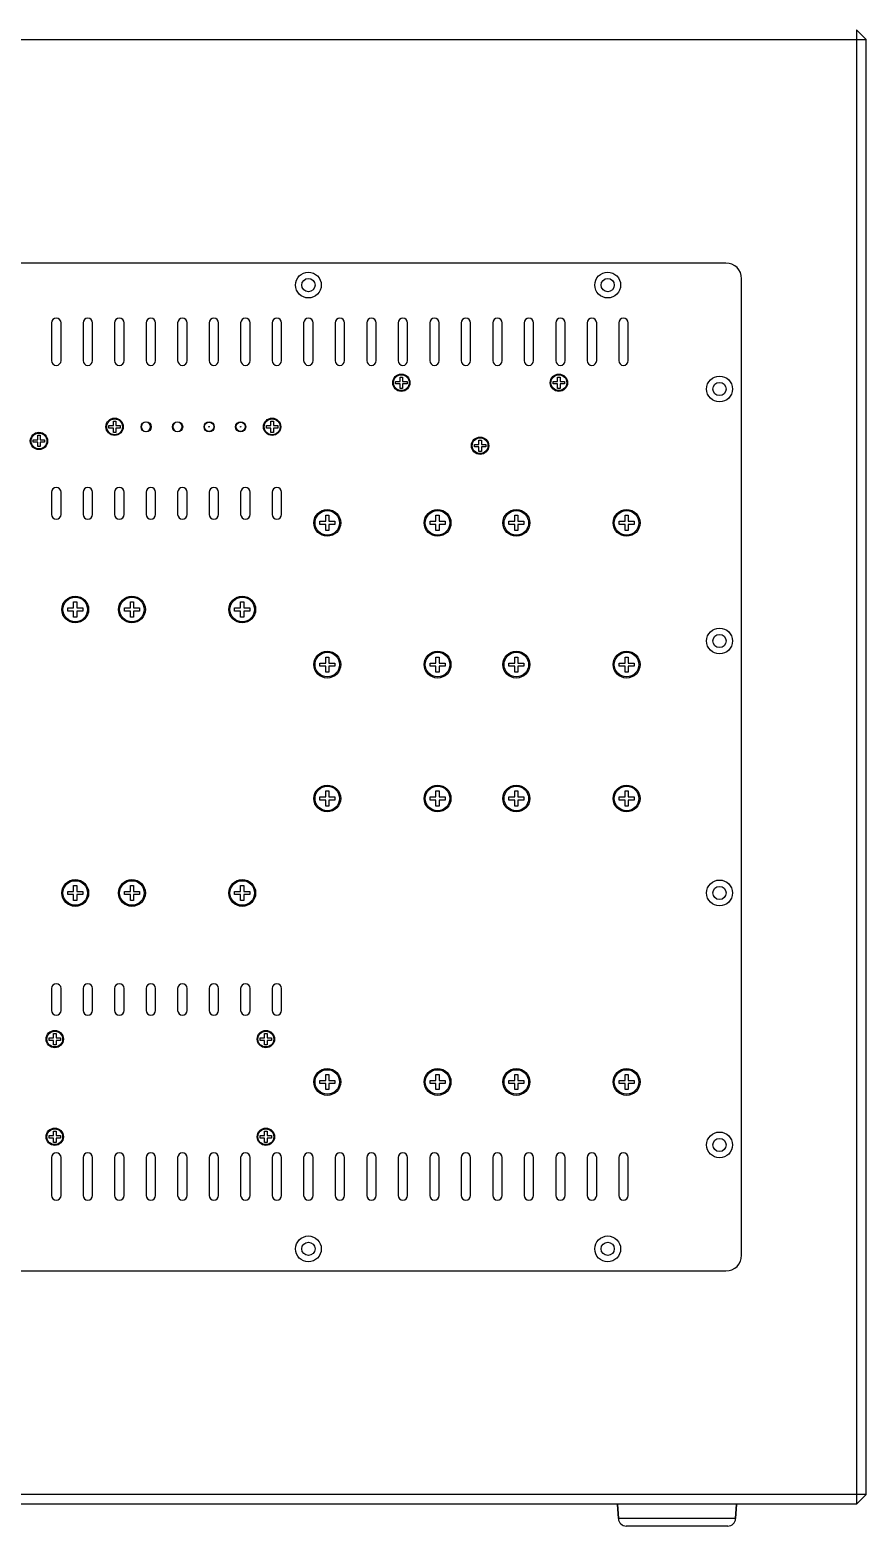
# Model space of a CAD drawing. Header units: millimetres. Extents: x 208114 to 212367, y 170574 to 176275.
# Drawn here: x 210604.9 to 210870.3, y 173258.8 to 173733.8 of the extents above; entities that cross this region are included whole.
import ezdxf

# ---------------------------------------------------------------- set-up
doc = ezdxf.new("R2010")
doc.units = ezdxf.units.MM
doc.header["$LTSCALE"] = 10

# ---------------------------------------------------------------- blocks, each defined once
blk = doc.blocks.new('A$C43616FE1')
for p, q in [((648.98, -301.19), (193.98, -301.19)), ((653.98, -616.19), (653.98, -306.19)), ((434.98, -320.19), (434.98, -332.19)), ((437.98, -332.19), (437.98, -320.19)), ((444.98, -320.19), (444.98, -332.19)), ((447.98, -332.19), (447.98, -320.19)), ((454.98, -320.19), (454.98, -332.19)), ((457.98, -332.19), (457.98, -320.19)), ((464.98, -320.19), (464.98, -332.19)), ((467.98, -332.19), (467.98, -320.19)), ((474.98, -320.19), (474.98, -332.19)), ((477.98, -332.19), (477.98, -320.19)), ((484.98, -320.19), (484.98, -332.19)), ((487.98, -332.19), (487.98, -320.19)), ((494.98, -320.19), (494.98, -332.19)), ((497.98, -332.19), (497.98, -320.19)), ((504.98, -320.19), (504.98, -332.19)), ((507.98, -332.19), (507.98, -320.19)), ((514.98, -320.19), (514.98, -332.19)), ((517.98, -332.19), (517.98, -320.19)), ((524.98, -320.19), (524.98, -332.19)), ((527.98, -332.19), (527.98, -320.19)), ((534.98, -320.19), (534.98, -332.19)), ((537.98, -332.19), (537.98, -320.19)), ((544.98, -320.19), (544.98, -332.19)), ((547.98, -332.19), (547.98, -320.19)), ((554.98, -320.19), (554.98, -332.19)), ((557.98, -332.19), (557.98, -320.19)), ((564.98, -320.19), (564.98, -332.19)), ((567.98, -332.19), (567.98, -320.19)), ((574.98, -320.19), (574.98, -332.19)), ((577.98, -332.19), (577.98, -320.19)), ((584.98, -320.19), (584.98, -332.19)), ((587.98, -332.19), (587.98, -320.19)), ((594.98, -320.19), (594.98, -332.19)), ((597.98, -332.19), (597.98, -320.19)), ((604.98, -320.19), (604.98, -332.19)), ((607.98, -332.19), (607.98, -320.19)), ((614.98, -320.19), (614.98, -332.19)), ((617.98, -332.19), (617.98, -320.19)), ((544.18, -339.59), (544.18, -338.79)), ((544.18, -338.79), (545.58, -338.79)), ((545.58, -339.59), (544.18, -339.59)), ((545.58, -338.79), (545.58, -337.39)), ((545.58, -337.39), (546.38, -337.39)), ((545.58, -340.99), (545.58, -339.59)), ((546.38, -340.99), (545.58, -340.99)), ((546.38, -337.39), (546.38, -338.79)), ((546.38, -338.79), (547.78, -338.79)), ((546.38, -339.59), (546.38, -340.99)), ((547.78, -339.59), (546.38, -339.59)), ((547.78, -338.79), (547.78, -339.59)), ((594.18, -338.79), (595.58, -338.79)), ((594.18, -339.59), (594.18, -338.79)), ((595.58, -339.59), (594.18, -339.59)), ((595.58, -337.39), (596.38, -337.39)), ((595.58, -338.79), (595.58, -337.39)), ((595.58, -340.99), (595.58, -339.59)), ((596.38, -340.99), (595.58, -340.99)), ((596.38, -337.39), (596.38, -338.79)), ((596.38, -338.79), (597.78, -338.79)), ((597.78, -339.59), (596.38, -339.59)), ((596.38, -339.59), (596.38, -340.99)), ((597.78, -338.79), (597.78, -339.59)), ((454.58, -352.79), (454.58, -351.39)), ((454.58, -351.39), (455.38, -351.39)), ((455.38, -351.39), (455.38, -352.79)), ((504.58, -352.79), (504.58, -351.39)), ((504.58, -351.39), (505.38, -351.39)), ((505.38, -351.39), (505.38, -352.79)), ((430.58, -357.29), (430.58, -355.89)), ((430.58, -355.89), (431.38, -355.89)), ((431.38, -355.89), (431.38, -357.29)), ((453.18, -353.59), (453.18, -352.79)), ((453.18, -352.79), (454.58, -352.79)), ((454.58, -353.59), (453.18, -353.59)), ((454.58, -354.99), (454.58, -353.59)), ((455.38, -354.99), (454.58, -354.99)), ((455.38, -352.79), (456.78, -352.79)), ((455.38, -353.59), (455.38, -354.99)), ((456.78, -353.59), (455.38, -353.59)), ((456.78, -352.79), (456.78, -353.59)), ((503.18, -353.59), (503.18, -352.79)), ((503.18, -352.79), (504.58, -352.79)), ((504.58, -353.59), (503.18, -353.59)), ((504.58, -354.99), (504.58, -353.59)), ((505.38, -354.99), (504.58, -354.99)), ((505.38, -352.79), (506.78, -352.79)), ((505.38, -353.59), (505.38, -354.99)), ((506.78, -353.59), (505.38, -353.59)), ((506.78, -352.79), (506.78, -353.59)), ((429.18, -358.09), (429.18, -357.29)), ((429.18, -357.29), (430.58, -357.29)), ((430.58, -358.09), (429.18, -358.09)), ((430.58, -359.49), (430.58, -358.09)), ((431.38, -359.49), (430.58, -359.49)), ((431.38, -357.29), (432.78, -357.29)), ((431.38, -358.09), (431.38, -359.49)), ((432.78, -358.09), (431.38, -358.09)), ((432.78, -357.29), (432.78, -358.09)), ((569.18, -358.79), (570.58, -358.79)), ((569.18, -359.59), (569.18, -358.79)), ((570.58, -359.59), (569.18, -359.59)), ((570.58, -357.39), (571.38, -357.39)), ((570.58, -358.79), (570.58, -357.39)), ((570.58, -360.99), (570.58, -359.59)), ((571.38, -360.99), (570.58, -360.99)), ((571.38, -357.39), (571.38, -358.79)), ((571.38, -358.79), (572.78, -358.79)), ((572.78, -359.59), (571.38, -359.59)), ((571.38, -359.59), (571.38, -360.99)), ((572.78, -358.79), (572.78, -359.59)), ((434.98, -373.99), (434.98, -380.99)), ((437.98, -380.99), (437.98, -373.99)), ((444.98, -373.99), (444.98, -380.99)), ((447.98, -380.99), (447.98, -373.99)), ((454.98, -373.99), (454.98, -380.99)), ((457.98, -380.99), (457.98, -373.99)), ((464.98, -373.99), (464.98, -380.99)), ((467.98, -380.99), (467.98, -373.99)), ((474.98, -373.99), (474.98, -380.99)), ((477.98, -380.99), (477.98, -373.99)), ((484.98, -373.99), (484.98, -380.99)), ((487.98, -380.99), (487.98, -373.99)), ((494.98, -373.99), (494.98, -380.99)), ((497.98, -380.99), (497.98, -373.99)), ((504.98, -373.99), (504.98, -380.99)), ((507.98, -380.99), (507.98, -373.99)), ((520.08, -383.19), (521.98, -383.19)), ((520.08, -384.19), (520.08, -383.19)), ((521.98, -384.19), (520.08, -384.19)), ((521.98, -381.29), (522.98, -381.29)), ((521.98, -383.19), (521.98, -381.29)), ((521.98, -386.09), (521.98, -384.19)), ((522.98, -381.29), (522.98, -383.19)), ((522.98, -383.19), (524.88, -383.19)), ((524.88, -384.19), (522.98, -384.19)), ((522.98, -384.19), (522.98, -386.09)), ((524.88, -383.19), (524.88, -384.19)), ((555.08, -383.19), (556.98, -383.19)), ((555.08, -384.19), (555.08, -383.19)), ((556.98, -384.19), (555.08, -384.19)), ((556.98, -381.29), (557.98, -381.29)), ((556.98, -383.19), (556.98, -381.29)), ((556.98, -386.09), (556.98, -384.19)), ((557.98, -381.29), (557.98, -383.19)), ((557.98, -383.19), (559.88, -383.19)), ((559.88, -384.19), (557.98, -384.19)), ((557.98, -384.19), (557.98, -386.09)), ((559.88, -383.19), (559.88, -384.19)), ((580.08, -383.19), (581.98, -383.19)), ((580.08, -384.19), (580.08, -383.19)), ((581.98, -384.19), (580.08, -384.19)), ((581.98, -381.29), (582.98, -381.29)), ((581.98, -383.19), (581.98, -381.29)), ((581.98, -386.09), (581.98, -384.19)), ((582.98, -381.29), (582.98, -383.19)), ((582.98, -383.19), (584.88, -383.19)), ((584.88, -384.19), (582.98, -384.19)), ((582.98, -384.19), (582.98, -386.09)), ((584.88, -383.19), (584.88, -384.19)), ((615.08, -383.19), (616.98, -383.19)), ((615.08, -384.19), (615.08, -383.19)), ((616.98, -384.19), (615.08, -384.19)), ((616.98, -381.29), (617.98, -381.29)), ((616.98, -383.19), (616.98, -381.29)), ((616.98, -386.09), (616.98, -384.19)), ((617.98, -381.29), (617.98, -383.19)), ((617.98, -383.19), (619.88, -383.19)), ((619.88, -384.19), (617.98, -384.19)), ((617.98, -384.19), (617.98, -386.09)), ((619.88, -383.19), (619.88, -384.19)), ((522.98, -386.09), (521.98, -386.09)), ((557.98, -386.09), (556.98, -386.09)), ((582.98, -386.09), (581.98, -386.09)), ((617.98, -386.09), (616.98, -386.09)), ((440.08, -411.69), (440.08, -410.69)), ((440.08, -410.69), (441.98, -410.69)), ((441.98, -411.69), (440.08, -411.69)), ((441.98, -410.69), (441.98, -408.79)), ((441.98, -408.79), (442.98, -408.79)), ((441.98, -413.59), (441.98, -411.69)), ((442.98, -408.79), (442.98, -410.69)), ((442.98, -410.69), (444.88, -410.69)), ((442.98, -411.69), (442.98, -413.59)), ((444.88, -411.69), (442.98, -411.69)), ((444.88, -410.69), (444.88, -411.69)), ((458.08, -411.69), (458.08, -410.69)), ((458.08, -410.69), (459.98, -410.69)), ((459.98, -411.69), (458.08, -411.69)), ((459.98, -410.69), (459.98, -408.79)), ((459.98, -408.79), (460.98, -408.79)), ((459.98, -413.59), (459.98, -411.69)), ((460.98, -408.79), (460.98, -410.69)), ((460.98, -410.69), (462.88, -410.69)), ((460.98, -411.69), (460.98, -413.59)), ((462.88, -411.69), (460.98, -411.69)), ((462.88, -410.69), (462.88, -411.69)), ((493.08, -410.69), (494.98, -410.69)), ((493.08, -411.69), (493.08, -410.69)), ((494.98, -411.69), (493.08, -411.69)), ((494.98, -408.79), (495.98, -408.79)), ((494.98, -410.69), (494.98, -408.79)), ((494.98, -413.59), (494.98, -411.69)), ((495.98, -408.79), (495.98, -410.69)), ((495.98, -410.69), (497.88, -410.69)), ((497.88, -411.69), (495.98, -411.69)), ((495.98, -411.69), (495.98, -413.59)), ((497.88, -410.69), (497.88, -411.69)), ((442.98, -413.59), (441.98, -413.59)), ((460.98, -413.59), (459.98, -413.59)), ((495.98, -413.59), (494.98, -413.59)), ((521.98, -426.29), (522.98, -426.29)), ((521.98, -428.19), (521.98, -426.29)), ((522.98, -426.29), (522.98, -428.19)), ((556.98, -426.29), (557.98, -426.29)), ((556.98, -428.19), (556.98, -426.29)), ((557.98, -426.29), (557.98, -428.19)), ((581.98, -426.29), (582.98, -426.29)), ((581.98, -428.19), (581.98, -426.29)), ((582.98, -426.29), (582.98, -428.19)), ((616.98, -426.29), (617.98, -426.29)), ((616.98, -428.19), (616.98, -426.29)), ((617.98, -426.29), (617.98, -428.19)), ((520.08, -428.19), (521.98, -428.19)), ((520.08, -429.19), (520.08, -428.19)), ((521.98, -429.19), (520.08, -429.19)), ((521.98, -431.09), (521.98, -429.19)), ((522.98, -431.09), (521.98, -431.09)), ((522.98, -428.19), (524.88, -428.19)), ((524.88, -429.19), (522.98, -429.19)), ((522.98, -429.19), (522.98, -431.09)), ((524.88, -428.19), (524.88, -429.19)), ((555.08, -428.19), (556.98, -428.19)), ((555.08, -429.19), (555.08, -428.19)), ((556.98, -429.19), (555.08, -429.19)), ((556.98, -431.09), (556.98, -429.19)), ((557.98, -431.09), (556.98, -431.09)), ((557.98, -428.19), (559.88, -428.19)), ((559.88, -429.19), (557.98, -429.19)), ((557.98, -429.19), (557.98, -431.09)), ((559.88, -428.19), (559.88, -429.19)), ((580.08, -428.19), (581.98, -428.19)), ((580.08, -429.19), (580.08, -428.19)), ((581.98, -429.19), (580.08, -429.19)), ((581.98, -431.09), (581.98, -429.19)), ((582.98, -431.09), (581.98, -431.09)), ((582.98, -428.19), (584.88, -428.19)), ((584.88, -429.19), (582.98, -429.19)), ((582.98, -429.19), (582.98, -431.09)), ((584.88, -428.19), (584.88, -429.19)), ((615.08, -428.19), (616.98, -428.19)), ((615.08, -429.19), (615.08, -428.19)), ((616.98, -429.19), (615.08, -429.19)), ((616.98, -431.09), (616.98, -429.19)), ((617.98, -431.09), (616.98, -431.09)), ((617.98, -428.19), (619.88, -428.19)), ((619.88, -429.19), (617.98, -429.19)), ((617.98, -429.19), (617.98, -431.09)), ((619.88, -428.19), (619.88, -429.19)), ((521.98, -468.79), (522.98, -468.79)), ((521.98, -470.69), (521.98, -468.79)), ((522.98, -468.79), (522.98, -470.69)), ((556.98, -468.79), (557.98, -468.79)), ((556.98, -470.69), (556.98, -468.79)), ((557.98, -468.79), (557.98, -470.69)), ((581.98, -468.79), (582.98, -468.79)), ((581.98, -470.69), (581.98, -468.79)), ((582.98, -468.79), (582.98, -470.69)), ((616.98, -468.79), (617.98, -468.79)), ((616.98, -470.69), (616.98, -468.79)), ((617.98, -468.79), (617.98, -470.69)), ((520.08, -470.69), (521.98, -470.69)), ((520.08, -471.69), (520.08, -470.69)), ((521.98, -471.69), (520.08, -471.69)), ((521.98, -473.59), (521.98, -471.69)), ((522.98, -473.59), (521.98, -473.59)), ((522.98, -470.69), (524.88, -470.69)), ((524.88, -471.69), (522.98, -471.69)), ((522.98, -471.69), (522.98, -473.59)), ((524.88, -470.69), (524.88, -471.69)), ((555.08, -470.69), (556.98, -470.69)), ((555.08, -471.69), (555.08, -470.69)), ((556.98, -471.69), (555.08, -471.69)), ((556.98, -473.59), (556.98, -471.69)), ((557.98, -473.59), (556.98, -473.59)), ((557.98, -470.69), (559.88, -470.69)), ((559.88, -471.69), (557.98, -471.69)), ((557.98, -471.69), (557.98, -473.59)), ((559.88, -470.69), (559.88, -471.69)), ((580.08, -470.69), (581.98, -470.69)), ((580.08, -471.69), (580.08, -470.69)), ((581.98, -471.69), (580.08, -471.69)), ((581.98, -473.59), (581.98, -471.69)), ((582.98, -473.59), (581.98, -473.59)), ((582.98, -470.69), (584.88, -470.69)), ((584.88, -471.69), (582.98, -471.69)), ((582.98, -471.69), (582.98, -473.59)), ((584.88, -470.69), (584.88, -471.69)), ((615.08, -470.69), (616.98, -470.69)), ((615.08, -471.69), (615.08, -470.69)), ((616.98, -471.69), (615.08, -471.69)), ((616.98, -473.59), (616.98, -471.69)), ((617.98, -473.59), (616.98, -473.59)), ((617.98, -470.69), (619.88, -470.69)), ((619.88, -471.69), (617.98, -471.69)), ((617.98, -471.69), (617.98, -473.59)), ((619.88, -470.69), (619.88, -471.69)), ((440.08, -500.69), (441.98, -500.69)), ((440.08, -501.69), (440.08, -500.69)), ((441.98, -501.69), (440.08, -501.69)), ((441.98, -498.79), (442.98, -498.79)), ((441.98, -500.69), (441.98, -498.79)), ((441.98, -503.59), (441.98, -501.69)), ((442.98, -498.79), (442.98, -500.69)), ((442.98, -500.69), (444.88, -500.69)), ((444.88, -501.69), (442.98, -501.69)), ((442.98, -501.69), (442.98, -503.59)), ((444.88, -500.69), (444.88, -501.69)), ((458.08, -500.69), (459.98, -500.69)), ((458.08, -501.69), (458.08, -500.69)), ((459.98, -501.69), (458.08, -501.69)), ((459.98, -498.79), (460.98, -498.79)), ((459.98, -500.69), (459.98, -498.79)), ((459.98, -503.59), (459.98, -501.69)), ((460.98, -498.79), (460.98, -500.69)), ((460.98, -500.69), (462.88, -500.69)), ((462.88, -501.69), (460.98, -501.69)), ((460.98, -501.69), (460.98, -503.59)), ((462.88, -500.69), (462.88, -501.69)), ((493.08, -500.69), (494.98, -500.69)), ((493.08, -501.69), (493.08, -500.69)), ((494.98, -501.69), (493.08, -501.69)), ((494.98, -498.79), (495.98, -498.79)), ((494.98, -500.69), (494.98, -498.79)), ((494.98, -503.59), (494.98, -501.69)), ((495.98, -498.79), (495.98, -500.69)), ((495.98, -500.69), (497.88, -500.69)), ((497.88, -501.69), (495.98, -501.69)), ((495.98, -501.69), (495.98, -503.59)), ((497.88, -500.69), (497.88, -501.69)), ((442.98, -503.59), (441.98, -503.59)), ((460.98, -503.59), (459.98, -503.59)), ((495.98, -503.59), (494.98, -503.59)), ((434.98, -531.49), (434.98, -538.49)), ((437.98, -538.49), (437.98, -531.49)), ((444.98, -531.49), (444.98, -538.49)), ((447.98, -538.49), (447.98, -531.49)), ((454.98, -531.49), (454.98, -538.49)), ((457.98, -538.49), (457.98, -531.49)), ((464.98, -531.49), (464.98, -538.49)), ((467.98, -538.49), (467.98, -531.49)), ((474.98, -531.49), (474.98, -538.49)), ((477.98, -538.49), (477.98, -531.49)), ((484.98, -531.49), (484.98, -538.49)), ((487.98, -538.49), (487.98, -531.49)), ((494.98, -531.49), (494.98, -538.49)), ((497.98, -538.49), (497.98, -531.49)), ((504.98, -531.49), (504.98, -538.49)), ((507.98, -538.49), (507.98, -531.49)), ((435.58, -545.79), (436.38, -545.79)), ((435.58, -547.19), (435.58, -545.79)), ((436.38, -545.79), (436.38, -547.19)), ((502.58, -545.79), (503.38, -545.79)), ((502.58, -547.19), (502.58, -545.79)), ((503.38, -545.79), (503.38, -547.19)), ((434.18, -547.19), (435.58, -547.19)), ((434.18, -547.99), (434.18, -547.19)), ((435.58, -547.99), (434.18, -547.99)), ((435.58, -549.39), (435.58, -547.99)), ((436.38, -549.39), (435.58, -549.39)), ((436.38, -547.19), (437.78, -547.19)), ((437.78, -547.99), (436.38, -547.99)), ((436.38, -547.99), (436.38, -549.39)), ((437.78, -547.19), (437.78, -547.99)), ((501.18, -547.19), (502.58, -547.19)), ((501.18, -547.99), (501.18, -547.19)), ((502.58, -547.99), (501.18, -547.99)), ((502.58, -549.39), (502.58, -547.99)), ((503.38, -549.39), (502.58, -549.39)), ((503.38, -547.19), (504.78, -547.19)), ((504.78, -547.99), (503.38, -547.99)), ((503.38, -547.99), (503.38, -549.39)), ((504.78, -547.19), (504.78, -547.99)), ((521.98, -558.79), (522.98, -558.79)), ((521.98, -560.69), (521.98, -558.79)), ((522.98, -558.79), (522.98, -560.69)), ((556.98, -558.79), (557.98, -558.79)), ((556.98, -560.69), (556.98, -558.79)), ((557.98, -558.79), (557.98, -560.69)), ((581.98, -558.79), (582.98, -558.79)), ((581.98, -560.69), (581.98, -558.79)), ((582.98, -558.79), (582.98, -560.69)), ((616.98, -558.79), (617.98, -558.79)), ((616.98, -560.69), (616.98, -558.79)), ((617.98, -558.79), (617.98, -560.69)), ((520.08, -560.69), (521.98, -560.69)), ((520.08, -561.69), (520.08, -560.69)), ((521.98, -561.69), (520.08, -561.69)), ((521.98, -563.59), (521.98, -561.69)), ((522.98, -563.59), (521.98, -563.59)), ((522.98, -560.69), (524.88, -560.69)), ((524.88, -561.69), (522.98, -561.69)), ((522.98, -561.69), (522.98, -563.59)), ((524.88, -560.69), (524.88, -561.69)), ((555.08, -560.69), (556.98, -560.69)), ((555.08, -561.69), (555.08, -560.69)), ((556.98, -561.69), (555.08, -561.69)), ((556.98, -563.59), (556.98, -561.69)), ((557.98, -563.59), (556.98, -563.59)), ((557.98, -560.69), (559.88, -560.69)), ((559.88, -561.69), (557.98, -561.69)), ((557.98, -561.69), (557.98, -563.59)), ((559.88, -560.69), (559.88, -561.69)), ((580.08, -560.69), (581.98, -560.69)), ((580.08, -561.69), (580.08, -560.69)), ((581.98, -561.69), (580.08, -561.69)), ((581.98, -563.59), (581.98, -561.69)), ((582.98, -563.59), (581.98, -563.59)), ((582.98, -560.69), (584.88, -560.69)), ((584.88, -561.69), (582.98, -561.69)), ((582.98, -561.69), (582.98, -563.59)), ((584.88, -560.69), (584.88, -561.69)), ((615.08, -560.69), (616.98, -560.69)), ((615.08, -561.69), (615.08, -560.69)), ((616.98, -561.69), (615.08, -561.69)), ((616.98, -563.59), (616.98, -561.69)), ((617.98, -563.59), (616.98, -563.59)), ((617.98, -560.69), (619.88, -560.69)), ((619.88, -561.69), (617.98, -561.69)), ((617.98, -561.69), (617.98, -563.59)), ((619.88, -560.69), (619.88, -561.69)), ((434.18, -578.19), (435.58, -578.19)), ((434.18, -578.99), (434.18, -578.19)), ((435.58, -578.99), (434.18, -578.99)), ((435.58, -576.79), (436.38, -576.79)), ((435.58, -578.19), (435.58, -576.79)), ((435.58, -580.39), (435.58, -578.99)), ((436.38, -576.79), (436.38, -578.19)), ((436.38, -578.19), (437.78, -578.19)), ((437.78, -578.99), (436.38, -578.99)), ((436.38, -578.99), (436.38, -580.39)), ((437.78, -578.19), (437.78, -578.99)), ((501.18, -578.19), (502.58, -578.19)), ((501.18, -578.99), (501.18, -578.19)), ((502.58, -578.99), (501.18, -578.99)), ((502.58, -576.79), (503.38, -576.79)), ((502.58, -578.19), (502.58, -576.79)), ((502.58, -580.39), (502.58, -578.99)), ((503.38, -576.79), (503.38, -578.19)), ((503.38, -578.19), (504.78, -578.19)), ((504.78, -578.99), (503.38, -578.99)), ((503.38, -578.99), (503.38, -580.39)), ((504.78, -578.19), (504.78, -578.99)), ((436.38, -580.39), (435.58, -580.39)), ((503.38, -580.39), (502.58, -580.39)), ((434.98, -585.19), (434.98, -597.19)), ((437.98, -597.19), (437.98, -585.19)), ((444.98, -585.19), (444.98, -597.19)), ((447.98, -597.19), (447.98, -585.19)), ((454.98, -585.19), (454.98, -597.19)), ((457.98, -597.19), (457.98, -585.19)), ((464.98, -585.19), (464.98, -597.19)), ((467.98, -597.19), (467.98, -585.19)), ((474.98, -585.19), (474.98, -597.19)), ((477.98, -597.19), (477.98, -585.19)), ((484.98, -585.19), (484.98, -597.19)), ((487.98, -597.19), (487.98, -585.19)), ((494.98, -585.19), (494.98, -597.19)), ((497.98, -597.19), (497.98, -585.19)), ((504.98, -585.19), (504.98, -597.19)), ((507.98, -597.19), (507.98, -585.19)), ((514.98, -585.19), (514.98, -597.19)), ((517.98, -597.19), (517.98, -585.19)), ((524.98, -585.19), (524.98, -597.19)), ((527.98, -597.19), (527.98, -585.19)), ((534.98, -585.19), (534.98, -597.19)), ((537.98, -597.19), (537.98, -585.19)), ((544.98, -585.19), (544.98, -597.19)), ((547.98, -597.19), (547.98, -585.19)), ((554.98, -585.19), (554.98, -597.19)), ((557.98, -597.19), (557.98, -585.19)), ((564.98, -585.19), (564.98, -597.19)), ((567.98, -597.19), (567.98, -585.19)), ((574.98, -585.19), (574.98, -597.19)), ((577.98, -597.19), (577.98, -585.19)), ((584.98, -585.19), (584.98, -597.19)), ((587.98, -597.19), (587.98, -585.19)), ((594.98, -585.19), (594.98, -597.19)), ((597.98, -597.19), (597.98, -585.19)), ((604.98, -585.19), (604.98, -597.19)), ((607.98, -597.19), (607.98, -585.19)), ((614.98, -585.19), (614.98, -597.19)), ((617.98, -597.19), (617.98, -585.19)), ((193.98, -621.19), (648.98, -621.19))]:
    blk.add_line(p, q)
for centre, radius in [((516.48, -308.19), 4.1), ((516.48, -308.19), 2.1), ((611.48, -308.19), 4.1), ((611.48, -308.19), 2.1), ((545.98, -339.19), 2.75), ((545.98, -339.19), 2.5), ((595.98, -339.19), 2.75), ((595.98, -339.19), 2.5), ((646.98, -341.19), 4.1), ((646.98, -341.19), 2.1), ((454.98, -353.19), 2.75), ((454.98, -353.19), 2.5), ((504.98, -353.19), 2.75), ((504.98, -353.19), 2.5), ((430.98, -357.69), 2.75), ((430.98, -357.69), 2.5), ((464.98, -353.19), 1.6), ((474.98, -353.19), 1.6), ((484.98, -353.19), 1.6), ((484.98, -353.19), 1.48), ((484.98, -353.19), 0.075), ((494.98, -353.19), 1.6), ((494.98, -353.19), 1.48), ((494.98, -353.19), 0.075), ((570.98, -359.19), 2.75), ((570.98, -359.19), 2.5), ((522.48, -383.69), 4.25), ((522.48, -383.69), 3.9), ((557.48, -383.69), 4.25), ((557.48, -383.69), 3.9), ((582.48, -383.69), 4.25), ((582.48, -383.69), 3.9), ((617.48, -383.69), 4.25), ((617.48, -383.69), 3.9), ((442.48, -411.19), 4.25), ((442.48, -411.19), 3.9), ((460.48, -411.19), 4.25), ((460.48, -411.19), 3.9), ((495.48, -411.19), 4.25), ((495.48, -411.19), 3.9), ((646.98, -421.19), 4.1), ((646.98, -421.19), 2.1), ((522.48, -428.69), 4.25), ((522.48, -428.69), 3.9), ((557.48, -428.69), 4.25), ((557.48, -428.69), 3.9), ((582.48, -428.69), 4.25), ((582.48, -428.69), 3.9), ((617.48, -428.69), 4.25), ((617.48, -428.69), 3.9), ((522.48, -471.19), 4.25), ((522.48, -471.19), 3.9), ((557.48, -471.19), 4.25), ((557.48, -471.19), 3.9), ((582.48, -471.19), 4.25), ((582.48, -471.19), 3.9), ((617.48, -471.19), 4.25), ((617.48, -471.19), 3.9), ((442.48, -501.19), 4.25), ((442.48, -501.19), 3.9), ((460.48, -501.19), 4.25), ((460.48, -501.19), 3.9), ((495.48, -501.19), 4.25), ((495.48, -501.19), 3.9), ((646.98, -501.19), 4.1), ((646.98, -501.19), 2.1), ((435.98, -547.59), 2.75), ((435.98, -547.59), 2.5), ((502.98, -547.59), 2.75), ((502.98, -547.59), 2.5), ((522.48, -561.19), 4.25), ((522.48, -561.19), 3.9), ((557.48, -561.19), 4.25), ((557.48, -561.19), 3.9), ((582.48, -561.19), 4.25), ((582.48, -561.19), 3.9), ((617.48, -561.19), 4.25), ((617.48, -561.19), 3.9), ((435.98, -578.59), 2.75), ((435.98, -578.59), 2.5), ((502.98, -578.59), 2.75), ((502.98, -578.59), 2.5), ((646.98, -581.19), 4.1), ((646.98, -581.19), 2.1), ((516.48, -614.19), 4.1), ((516.48, -614.19), 2.1), ((611.48, -614.19), 4.1), ((611.48, -614.19), 2.1)]:
    blk.add_circle(centre, radius)
for centre, radius, start, end in [((648.98, -306.19), 5, 0, 90), ((436.48, -320.19), 1.5, 0, 180), ((446.48, -320.19), 1.5, 0, 180), ((456.48, -320.19), 1.5, 0, 180), ((466.48, -320.19), 1.5, 0, 180), ((476.48, -320.19), 1.5, 0, 180), ((486.48, -320.19), 1.5, 0, 180), ((496.48, -320.19), 1.5, 0, 180), ((506.48, -320.19), 1.5, 0, 180), ((516.48, -320.19), 1.5, 0, 180), ((526.48, -320.19), 1.5, 0, 180), ((536.48, -320.19), 1.5, 0, 180), ((546.48, -320.19), 1.5, 0, 180), ((556.48, -320.19), 1.5, 0, 180), ((566.48, -320.19), 1.5, 0, 180), ((576.48, -320.19), 1.5, 0, 180), ((586.48, -320.19), 1.5, 0, 180), ((596.48, -320.19), 1.5, 0, 180), ((606.48, -320.19), 1.5, 0, 180), ((616.48, -320.19), 1.5, 0, 180), ((436.48, -332.19), 1.5, 180, 0), ((446.48, -332.19), 1.5, 180, 0), ((456.48, -332.19), 1.5, 180, 0), ((466.48, -332.19), 1.5, 180, 0), ((476.48, -332.19), 1.5, 180, 0), ((486.48, -332.19), 1.5, 180, 0), ((496.48, -332.19), 1.5, 180, 0), ((506.48, -332.19), 1.5, 180, 0), ((516.48, -332.19), 1.5, 180, 0), ((526.48, -332.19), 1.5, 180, 0), ((536.48, -332.19), 1.5, 180, 0), ((546.48, -332.19), 1.5, 180, 0), ((556.48, -332.19), 1.5, 180, 0), ((566.48, -332.19), 1.5, 180, 0), ((576.48, -332.19), 1.5, 180, 0), ((586.48, -332.19), 1.5, 180, 0), ((596.48, -332.19), 1.5, 180, 0), ((606.48, -332.19), 1.5, 180, 0), ((616.48, -332.19), 1.5, 180, 0), ((464.93, -353.18), 1.48, 0, 180), ((464.93, -353.19), 1.48, 180, 0), ((474.93, -353.18), 1.48, 0, 180), ((474.93, -353.19), 1.48, 180, 0), ((436.48, -373.99), 1.5, 0, 180), ((446.48, -373.99), 1.5, 0, 180), ((456.48, -373.99), 1.5, 0, 180), ((466.48, -373.99), 1.5, 0, 180), ((476.48, -373.99), 1.5, 0, 180), ((486.48, -373.99), 1.5, 0, 180), ((496.48, -373.99), 1.5, 0, 180), ((506.48, -373.99), 1.5, 0, 180), ((436.48, -380.99), 1.5, 180, 0), ((446.48, -380.99), 1.5, 180, 0), ((456.48, -380.99), 1.5, 180, 0), ((466.48, -380.99), 1.5, 180, 0), ((476.48, -380.99), 1.5, 180, 0), ((486.48, -380.99), 1.5, 180, 0), ((496.48, -380.99), 1.5, 180, 0), ((506.48, -380.99), 1.5, 180, 0), ((436.48, -531.49), 1.5, 0, 180), ((446.48, -531.49), 1.5, 0, 180), ((456.48, -531.49), 1.5, 0, 180), ((466.48, -531.49), 1.5, 0, 180), ((476.48, -531.49), 1.5, 0, 180), ((486.48, -531.49), 1.5, 0, 180), ((496.48, -531.49), 1.5, 0, 180), ((506.48, -531.49), 1.5, 0, 180), ((436.48, -538.49), 1.5, 180, 0), ((446.48, -538.49), 1.5, 180, 0), ((456.48, -538.49), 1.5, 180, 0), ((466.48, -538.49), 1.5, 180, 0), ((476.48, -538.49), 1.5, 180, 0), ((486.48, -538.49), 1.5, 180, 0), ((496.48, -538.49), 1.5, 180, 0), ((506.48, -538.49), 1.5, 180, 0), ((436.48, -585.19), 1.5, 0, 180), ((446.48, -585.19), 1.5, 0, 180), ((456.48, -585.19), 1.5, 0, 180), ((466.48, -585.19), 1.5, 0, 180), ((476.48, -585.19), 1.5, 0, 180), ((486.48, -585.19), 1.5, 0, 180), ((496.48, -585.19), 1.5, 0, 180), ((506.48, -585.19), 1.5, 0, 180), ((516.48, -585.19), 1.5, 0, 180), ((526.48, -585.19), 1.5, 0, 180), ((536.48, -585.19), 1.5, 0, 180), ((546.48, -585.19), 1.5, 0, 180), ((556.48, -585.19), 1.5, 0, 180), ((566.48, -585.19), 1.5, 0, 180), ((576.48, -585.19), 1.5, 0, 180), ((586.48, -585.19), 1.5, 0, 180), ((596.48, -585.19), 1.5, 0, 180), ((606.48, -585.19), 1.5, 0, 180), ((616.48, -585.19), 1.5, 0, 180), ((436.48, -597.19), 1.5, 180, 0), ((446.48, -597.19), 1.5, 180, 0), ((456.48, -597.19), 1.5, 180, 0), ((466.48, -597.19), 1.5, 180, 0), ((476.48, -597.19), 1.5, 180, 0), ((486.48, -597.19), 1.5, 180, 0), ((496.48, -597.19), 1.5, 180, 0), ((506.48, -597.19), 1.5, 180, 0), ((516.48, -597.19), 1.5, 180, 0), ((526.48, -597.19), 1.5, 180, 0), ((536.48, -597.19), 1.5, 180, 0), ((546.48, -597.19), 1.5, 180, 0), ((556.48, -597.19), 1.5, 180, 0), ((566.48, -597.19), 1.5, 180, 0), ((576.48, -597.19), 1.5, 180, 0), ((586.48, -597.19), 1.5, 180, 0), ((596.48, -597.19), 1.5, 180, 0), ((606.48, -597.19), 1.5, 180, 0), ((616.48, -597.19), 1.5, 180, 0), ((648.98, -616.19), 5, 270, 0)]:
    blk.add_arc(centre, radius, start, end)

msp = doc.modelspace()

# ---------------------------------------------------------------- linework, layer by layer
for p, q in [((210867.26, 173733.79), (210870.26, 173730.79)), ((210867.26, 173733.79), (210867.26, 173265.79)), ((210326.26, 173730.79), (210870.26, 173730.79)), ((210870.26, 173268.79), (210870.26, 173730.79)), ((210870.26, 173268.79), (210326.26, 173268.79)), ((210867.26, 173265.79), (210329.26, 173265.79)), ((210791.42, 173265.79), (210791.66, 173261.16)), ((210791.66, 173261.16), (210791.42, 173265.79)), ((210829.1, 173265.79), (210828.86, 173261.16)), ((210828.86, 173261.16), (210829.1, 173265.79)), ((210867.26, 173265.79), (210870.26, 173268.79)), ((210828.86, 173261.16), (210791.66, 173261.16)), ((210826.36, 173258.79), (210794.16, 173258.79))]:
    msp.add_line(p, q)
for centre, start, end in [((210794.16, 173261.29), 183, 270), ((210826.36, 173261.29), 270, 357)]:
    msp.add_arc(centre, 2.5, start, end)

# ---------------------------------------------------------------- block references
at = {"linetype": 'ByBlock'}
msp.add_blockref('A$C43616FE1', (210176.78, 173960.98), dxfattribs=at)

doc.saveas('drawing.dxf')
